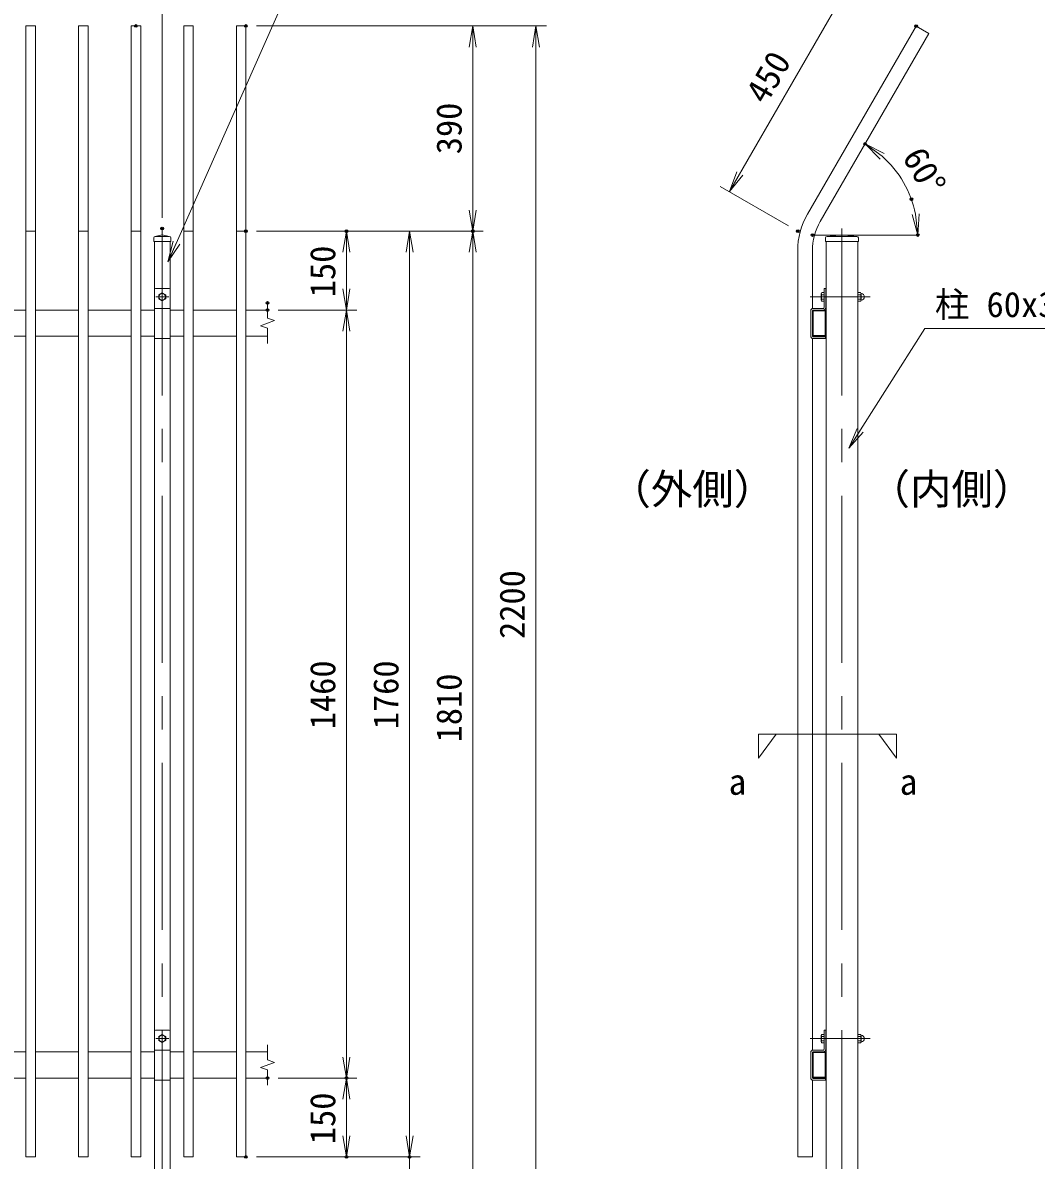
# Model space of a CAD drawing. Units: millimetres at full size. Extents: x -4200 to 4200, y -2970 to 2970.
# Drawn here: x -1366 to 560, y -436 to 1726 of the extents above; entities that cross this region are included whole.
import ezdxf
from ezdxf.enums import TextEntityAlignment as Align

# ---------------------------------------------------------------- set-up
doc = ezdxf.new("R2010")
doc.units = ezdxf.units.MM
doc.header["$LTSCALE"] = 10
doc.header["$PDMODE"] = 32
doc.header["$PDSIZE"] = 5
doc.linetypes.add('USER1', pattern=[50.8, 31.75, -6.35, 6.35, -6.35])
for name, color, linetype, lineweight in [('0-0_D-STR1', 1, 'Continuous', 18), ('0-1_D-BMK', 2, 'USER1', 13), ('0-5_D-STR3', 3, 'Continuous', 13), ('0-6_D-STR-DIM', 7, 'Continuous', 13), ('0-7_0', 7, 'Continuous', 18), ('0-9_D-TTL-TXT', 7, 'Continuous', 18), ('0-A_D-STR-TXT', 7, 'Continuous', 13)]:
    doc.layers.add(name, color=color, linetype=linetype, lineweight=lineweight)
doc.layers.add('0-8_Defpoints', color=253, linetype='Continuous')
doc.styles.add('ＭＳ ゴシック', font='')
doc.styles.get('ＭＳ ゴシック').set_extended_font_data('MS Gothic')

# ---------------------------------------------------------------- blocks, each defined once
blk = doc.blocks.new('_Open')
at = {"layer": '0-7_0'}
blk.add_line((-10, 1.667), (0, 0), dxfattribs=at)
blk.add_lwpolyline([(-10, -1.667), (0, 0), (-10, 0)], dxfattribs=at)

msp = doc.modelspace()

# ---------------------------------------------------------------- linework, layer by layer
at = {"layer": '0-0_D-STR1'}
for p, q in [((-1359.48, 1719.99), (-1341.48, 1719.99)), ((-1341.48, 1719.99), (-1341.48, -430.01)), ((-1259.48, 1719.99), (-1241.48, 1719.99)), ((-1241.48, 1719.99), (-1241.48, -430.01)), ((-1159.48, 1719.99), (-1141.48, 1719.99)), ((-1141.48, 1719.99), (-1141.48, -430.01)), ((-1059.48, 1719.99), (-1041.48, 1719.99)), ((-1041.48, 1719.99), (-1041.48, -430.01)), ((-959.48, 1719.99), (-941.48, 1719.99)), ((-941.48, 1719.99), (-941.48, -430.01)), ((125.38, 1362.01), (331.89, 1719.7)), ((331.89, 1719.7), (356.14, 1705.7)), ((149.63, 1348.01), (356.14, 1705.7)), ((-1359.48, 1329.99), (-1341.48, 1329.99)), ((-1259.48, 1329.99), (-1241.48, 1329.99)), ((-1159.48, 1329.99), (-1141.48, 1329.99)), ((-1100.48, 1322.99), (-1113.73, 1319.99)), ((-1113.73, 1319.99), (-1087.23, 1319.99)), ((-1100.48, 1322.99), (-1087.23, 1319.99)), ((-1059.48, 1329.99), (-1041.48, 1329.99)), ((-959.48, 1329.99), (-941.48, 1329.99)), ((190.89, 1322.99), (162.64, 1319.99)), ((162.64, 1319.99), (219.14, 1319.99)), ((190.89, 1322.99), (219.14, 1319.99)), ((-1116.73, 1316.99), (-1116.73, 1309.99)), ((-1116.73, 1309.99), (-1084.23, 1309.99)), ((-1115.48, 1309.99), (-1115.48, 1218.99)), ((-1085.48, 1218.99), (-1085.48, 1309.99)), ((-1084.23, 1316.99), (-1084.23, 1309.99)), ((159.64, 1316.99), (159.64, 1309.99)), ((159.64, 1309.99), (222.14, 1309.99)), ((160.89, 1309.99), (160.89, -750.01)), ((220.89, -750.01), (220.89, 1309.99)), ((222.14, 1316.99), (222.14, 1309.99)), ((106.89, 1293.02), (106.89, -430.01)), ((134.89, 1293.01), (134.89, 1182.91)), ((-1441.48, 1179.99), (-1359.48, 1179.99)), ((-1341.48, 1179.99), (-1259.48, 1179.99)), ((-1241.48, 1179.99), (-1159.48, 1179.99)), ((-1141.48, 1179.99), (-1115.48, 1179.99)), ((-1085.48, 1179.99), (-1059.48, 1179.99)), ((-1041.48, 1179.99), (-959.48, 1179.99)), ((-941.48, 1179.99), (-900.48, 1179.99)), ((134.89, 1177.89), (134.89, 1132.08)), ((136.49, 1177.89), (136.49, 1132.09)), ((158.44, 1179.99), (136.99, 1179.99)), ((158.44, 1178.39), (136.99, 1178.39)), ((159.29, 1132.09), (159.29, 1177.54)), ((160.89, 1132.09), (160.89, 1177.54)), ((-1441.48, 1129.99), (-1359.48, 1129.99)), ((-1341.48, 1129.99), (-1259.48, 1129.99)), ((-1241.48, 1129.99), (-1159.48, 1129.99)), ((-1141.48, 1129.99), (-1115.48, 1129.99)), ((-1115.48, -191.01), (-1115.48, 1125.79)), ((-1085.48, 1129.99), (-1059.48, 1129.99)), ((-1085.48, -191.01), (-1085.48, 1125.79)), ((-1041.48, 1129.99), (-959.48, 1129.99)), ((-941.48, 1129.99), (-900.48, 1129.99)), ((134.89, 1126.06), (134.89, -227.09)), ((136.99, 1131.59), (158.79, 1131.59)), ((136.99, 1129.99), (158.79, 1129.99)), ((-1441.48, -230.01), (-1359.48, -230.01)), ((-1341.48, -230.01), (-1259.48, -230.01)), ((-1241.48, -230.01), (-1159.48, -230.01)), ((-1141.48, -230.01), (-1115.48, -230.01)), ((-1085.48, -230.01), (-1059.48, -230.01)), ((-1041.48, -230.01), (-959.48, -230.01)), ((-941.48, -230.01), (-900.48, -230.01)), ((134.89, -232.11), (134.89, -279.41)), ((136.49, -232.11), (136.49, -277.91)), ((158.44, -230.01), (136.99, -230.01)), ((158.44, -231.61), (136.99, -231.61)), ((159.29, -277.91), (159.29, -232.46)), ((160.89, -277.91), (160.89, -232.46)), ((-1441.48, -280.01), (-1359.48, -280.01)), ((-1341.48, -280.01), (-1259.48, -280.01)), ((-1241.48, -280.01), (-1159.48, -280.01)), ((-1141.48, -280.01), (-1115.48, -280.01)), ((-1085.48, -280.01), (-1059.48, -280.01)), ((-1041.48, -280.01), (-959.48, -280.01)), ((-941.48, -280.01), (-900.48, -280.01)), ((136.99, -278.41), (158.79, -278.41)), ((136.99, -280.01), (158.79, -280.01)), ((-1115.48, -284.21), (-1115.48, -750.01)), ((-1085.48, -750.01), (-1085.48, -284.21)), ((134.89, -283.94), (134.89, -430.01)), ((106.89, -430.01), (134.89, -430.01))]:
    msp.add_line(p, q, dxfattribs=at)
for points in [[(-1359.48, 1719.99), (-1359.48, -430.01), (-1341.48, -430.01)], [(-1259.48, 1719.99), (-1259.48, -430.01), (-1241.48, -430.01)], [(-1159.48, 1719.99), (-1159.48, -430.01), (-1141.48, -430.01)], [(-1059.48, 1719.99), (-1059.48, -430.01), (-1041.48, -430.01)], [(-959.48, 1719.99), (-959.48, -430.01), (-941.48, -430.01)]]:
    msp.add_lwpolyline(points, dxfattribs=at)
for centre, radius, start, end in [((244.89, 1293.01), 138, 150, 179.99999), ((244.89, 1293.01), 110, 150, 179.99999), ((-1113.73, 1316.99), 3, 90, 180), ((-1087.23, 1316.99), 3, 0, 90), ((162.64, 1316.99), 3, 90, 180), ((219.14, 1316.99), 3, 0, 90), ((136.99, 1177.89), 2.1, 90, 180.00049), ((136.99, 1177.89), 0.5, 90, 179.99992), ((158.44, 1177.54), 2.45, 0, 90.00001), ((158.44, 1177.54), 0.85, 0, 90.00002), ((136.99, 1132.09), 2.1, 180.00029, 270), ((136.99, 1132.09), 0.5, 179.99992, 270), ((158.79, 1132.09), 0.5, 270, 0.00043), ((158.79, 1132.09), 2.1, 270, 0.0003), ((136.99, -232.11), 2.1, 90, 180.00049), ((136.99, -232.11), 0.5, 90, 179.99992), ((158.44, -232.46), 2.45, 0, 90.00001), ((158.44, -232.46), 0.85, 0, 90.00002), ((136.99, -277.91), 2.1, 180.00029, 270), ((136.99, -277.91), 0.5, 179.99992, 270), ((158.79, -277.91), 0.5, 270, 0.00043), ((158.79, -277.91), 2.1, 270, 0.0003)]:
    msp.add_arc(centre, radius, start, end, dxfattribs=at)
at = {"layer": '0-1_D-BMK'}
for p, q in [((-1100.48, 1334.99), (-1100.48, -765.01)), ((190.89, 1334.99), (190.89, -765.01)), ((-1100.48, 1214.99), (-1100.48, 1194.99)), ((-1087.98, 1204.99), (-1112.98, 1204.99)), ((130.3, 1204.99), (244.34, 1204.99)), ((-1087.98, -205.01), (-1112.98, -205.01)), ((-1100.48, -195.01), (-1100.48, -215.01)), ((130.3, -205.01), (244.34, -205.01))]:
    msp.add_line(p, q, dxfattribs=at)
at = {"layer": '0-5_D-STR3'}
for p, q in [((-1115.48, 1218.99), (-1115.48, 1125.79)), ((-1113.48, 1220.99), (-1087.48, 1220.99)), ((-1085.48, 1218.99), (-1085.48, 1125.79)), ((151.69, 1211.22), (151.69, 1198.88)), ((152.69, 1213.09), (157.19, 1213.09)), ((157.19, 1220.99), (157.19, 1184.79)), ((160.39, 1220.99), (157.19, 1220.99)), ((157.19, 1213.09), (157.19, 1196.89)), ((160.39, 1220.99), (160.39, 1184.79)), ((220.89, 1211.16), (220.89, 1198.81)), ((220.89, 1211.16), (220.89, 1198.81)), ((221.89, 1213.03), (226.39, 1213.03)), ((227.39, 1211.16), (227.39, 1198.81)), ((227.39, 1211.16), (227.39, 1198.81)), ((152.69, 1209.04), (157.19, 1209.04)), ((152.69, 1200.94), (157.19, 1200.94)), ((152.69, 1196.89), (157.19, 1196.89)), ((160.89, 1208.99), (160.39, 1208.99)), ((160.89, 1200.99), (160.39, 1200.99)), ((226.39, 1208.98), (221.89, 1208.98)), ((226.39, 1200.88), (221.89, 1200.88)), ((221.89, 1196.83), (226.39, 1196.83)), ((-1115.48, 1183.19), (-1085.48, 1183.19)), ((131.69, 1178.39), (131.69, 1130.59)), ((134.89, 1178.39), (134.89, 1130.59)), ((155.59, 1183.19), (136.49, 1183.19)), ((156.09, 1179.99), (136.99, 1179.99)), ((-1115.48, 1125.79), (-1085.48, 1125.79)), ((159.89, 1128.99), (136.49, 1128.99)), ((159.89, 1125.79), (136.49, 1125.79)), ((159.89, 1128.99), (159.89, 1125.79)), ((-1115.48, -191.01), (-1115.48, -284.21)), ((-1113.48, -189.01), (-1087.48, -189.01)), ((-1085.48, -191.01), (-1085.48, -284.21)), ((157.19, -189.01), (157.19, -225.21)), ((160.39, -189.01), (157.19, -189.01)), ((160.39, -189.01), (160.39, -225.21)), ((151.69, -198.78), (151.69, -211.12)), ((152.69, -196.91), (157.19, -196.91)), ((152.69, -200.96), (157.19, -200.96)), ((152.69, -209.06), (157.19, -209.06)), ((152.69, -213.11), (157.19, -213.11)), ((157.19, -196.91), (157.19, -213.11)), ((160.89, -201.01), (160.39, -201.01)), ((160.89, -209.01), (160.39, -209.01)), ((220.89, -198.84), (220.89, -211.19)), ((220.89, -198.84), (220.89, -211.19)), ((221.89, -196.97), (226.39, -196.97)), ((226.39, -201.02), (221.89, -201.02)), ((226.39, -209.12), (221.89, -209.12)), ((221.89, -213.17), (226.39, -213.17)), ((227.39, -198.84), (227.39, -211.19)), ((227.39, -198.84), (227.39, -211.19)), ((-1115.48, -226.81), (-1085.48, -226.81)), ((131.69, -231.61), (131.69, -279.41)), ((134.89, -231.61), (134.89, -279.41)), ((155.59, -226.81), (136.49, -226.81)), ((156.09, -230.01), (136.99, -230.01)), ((159.89, -281.01), (136.49, -281.01)), ((159.89, -281.01), (159.89, -284.21)), ((-1115.48, -284.21), (-1085.48, -284.21)), ((159.89, -284.21), (136.49, -284.21))]:
    msp.add_line(p, q, dxfattribs=at)
for points in [[(-1093.98, 1208.74), (-1100.48, 1212.49), (-1106.98, 1208.74), (-1106.98, 1201.24), (-1100.48, 1197.48), (-1093.98, 1201.24)], [(-1093.98, -201.26), (-1100.48, -197.51), (-1106.98, -201.26), (-1106.98, -208.76), (-1100.48, -212.52), (-1093.98, -208.76)]]:
    msp.add_lwpolyline(points, close=True, dxfattribs=at)
for centre in [(-1100.48, 1204.99), (-1100.48, -205.01)]:
    msp.add_circle(centre, 6.25, dxfattribs=at)
for centre, radius, start, end in [((-1113.48, 1218.99), 2, 90, 180), ((-1087.48, 1218.99), 2, 0, 90), ((154.23, 1211.06), 2.54, 127.21089, 232.78911), ((223.43, 1211), 2.54, 127.21089, 232.78911), ((224.85, 1211), 2.54, 307.21089, 52.78911), ((227.76, 1211.87), 0.5, 189.83916, 262.83194), ((226.89, 1204.93), 6.5, 277.16806, 82.83194), ((160.39, 1204.99), 8.7, 152.26063, 207.73937), ((154.24, 1198.91), 2.55, 127.42505, 232.57495), ((229.59, 1204.93), 8.7, 152.26063, 207.73937), ((223.44, 1198.85), 2.55, 127.42505, 232.57495), ((218.69, 1204.93), 8.7, 332.26063, 27.73937), ((224.84, 1198.85), 2.55, 307.42505, 52.57495), ((227.76, 1197.98), 0.5, 97.16806, 163.42019), ((136.49, 1178.39), 4.8, 90, 180), ((136.49, 1178.39), 1.6, 90, 180), ((155.59, 1184.79), 1.6, 270, 0), ((155.59, 1184.79), 4.8, 270, 0), ((136.49, 1130.59), 4.8, 180, 270), ((136.49, 1130.59), 1.6, 180, 270), ((-1113.48, -191.01), 2, 90, 180), ((-1087.48, -191.01), 2, 0, 90), ((154.23, -198.94), 2.54, 127.21089, 232.78911), ((160.39, -205.01), 8.7, 152.26063, 207.73937), ((154.24, -211.09), 2.55, 127.42505, 232.57495), ((223.43, -199), 2.54, 127.21089, 232.78911), ((229.59, -205.07), 8.7, 152.26063, 207.73937), ((223.44, -211.15), 2.55, 127.42505, 232.57495), ((224.85, -199), 2.54, 307.21089, 52.78911), ((218.69, -205.07), 8.7, 332.26063, 27.73937), ((224.84, -211.15), 2.55, 307.42505, 52.57495), ((227.76, -198.13), 0.5, 189.83916, 262.83194), ((227.76, -212.02), 0.5, 97.16806, 163.42019), ((226.89, -205.07), 6.5, 277.16806, 82.83194), ((136.49, -231.61), 4.8, 90, 180), ((136.49, -231.61), 1.6, 90, 180), ((155.59, -225.21), 1.6, 270, 0), ((155.59, -225.21), 4.8, 270, 0), ((136.49, -279.41), 4.8, 180, 270), ((136.49, -279.41), 1.6, 180, 270)]:
    msp.add_arc(centre, radius, start, end, dxfattribs=at)
at = {"layer": '0-6_D-STR-DIM'}
for p, q in [((-1100.48, 1354.99), (-1100.48, 2059.99)), ((-1100.48, 1354.99), (-1100.48, 2059.99)), ((-1100.48, 1354.99), (-1100.48, 1939.99)), ((-23.01, 1404.99), (201.99, 1794.7)), ((-921.48, 1719.99), (-490.48, 1719.99)), ((-921.48, 1719.99), (-370.48, 1719.99)), ((-510.48, 1719.99), (-510.48, 1329.99)), ((-390.48, 1719.99), (-390.48, -480.01)), ((89.57, 1339.99), (-40.33, 1414.99)), ((-921.48, 1329.99), (-730.48, 1329.99)), ((-921.48, 1329.99), (-610.48, 1329.99)), ((-921.48, 1329.99), (-490.48, 1329.99)), ((-921.48, 1329.99), (-490.48, 1329.99)), ((-750.48, 1179.99), (-750.48, 1329.99)), ((-630.48, 1329.99), (-630.48, -430.01)), ((-510.48, 1329.99), (-510.48, -480.01)), ((137.39, 1322.49), (337.39, 1322.49)), ((-900.48, 1193.42), (-900.48, 1164.61)), ((-880.48, 1179.99), (-730.48, 1179.99)), ((-880.48, 1179.99), (-730.48, 1179.99)), ((-750.48, 1179.99), (-750.48, -280.01)), ((-913.69, 1150.18), (-887.26, 1159.8)), ((-900.48, 1145.37), (-913.69, 1150.18)), ((-887.26, 1159.8), (-900.48, 1164.61)), ((-900.48, 1145.37), (-900.48, 1116.56)), ((-900.48, -216.58), (-900.48, -245.39)), ((-913.69, -259.82), (-887.26, -250.2)), ((-887.26, -250.2), (-900.48, -245.39)), ((-900.48, -264.63), (-913.69, -259.82)), ((-900.48, -264.63), (-900.48, -293.44)), ((-880.48, -280.01), (-730.48, -280.01)), ((-880.48, -280.01), (-730.48, -280.01)), ((-750.48, -280.01), (-750.48, -430.01)), ((-630.48, -390.01), (-630.48, -350.01)), ((-921.48, -430.01), (-730.48, -430.01)), ((-921.48, -430.01), (-610.48, -430.01)), ((-921.48, -430.01), (-610.48, -430.01)), ((-630.48, -430.01), (-630.48, -480.01))]:
    msp.add_line(p, q, dxfattribs=at)
for points in [[(294.78, 373.41), (32.57, 373.41), (32.57, 328.08), (66.2, 373.41)], [(294.78, 373.41), (294.78, 328.08), (261.16, 373.41)]]:
    msp.add_lwpolyline(points, dxfattribs=at)
msp.add_arc((134.89, 1322.49), 200, 11.47834, 48.52166, dxfattribs=at)
at = {"layer": '0-8_Defpoints'}
for p in [(-1150.48, 1719.99), (-941.48, 1719.99), (331.89, 1719.7), (234.89, 1495.69), (322.83, 1390.89), (-1100.48, 1334.99), (-941.48, 1329.99), (-750.48, 1329.99), (-510.48, 1329.99), (106.89, 1329.99), (134.89, 1322.49), (334.89, 1322.49), (-900.48, 1193.42), (-900.48, 1179.99), (-900.48, -280.01), (-750.48, -280.01), (-941.48, -430.01), (-750.48, -430.01), (-630.48, -430.01)]:
    msp.add_point(p, dxfattribs=at)
at = {"layer": '0-A_D-STR-TXT'}
for points in [[(-416.45, 1810.59), (-851.13, 1810.59), (-1088.77, 1273.29)], [(782.96, 1144.56), (348.27, 1144.56), (205.11, 919.15)]]:
    msp.add_lwpolyline(points, dxfattribs=at)

# ---------------------------------------------------------------- block references
at = {"layer": '0-6_D-STR-DIM', "xscale": 4, "yscale": 4}
for p, rotation in [((-510.48, 1719.99), 90), ((-390.48, 1719.99), 90), ((234.89, 1495.69), 144.26083), ((-23.01, 1404.99), 240), ((-510.48, 1329.99), 270), ((334.89, 1322.49), 275.73917), ((-750.48, 1329.99), 90), ((-630.48, 1329.99), 90), ((-510.48, 1329.99), 90), ((-750.48, 1179.99), 270), ((-750.48, 1179.99), 90), ((-750.48, -280.01), 270), ((-750.48, -280.01), 90), ((-750.48, -430.01), 270), ((-630.48, -430.01), 270), ((-630.48, -430.01), 270)]:
    msp.add_blockref('_Open', p, dxfattribs=dict(at, rotation=rotation))
at = {"layer": '0-A_D-STR-TXT', "xscale": 4, "yscale": 4}
for p, rotation in [((-1089.58, 1271.47), 246.14106), ((204.03, 917.46), 237.57863)]:
    msp.add_blockref('_Open', p, dxfattribs=dict(at, rotation=rotation))

# ---------------------------------------------------------------- texts
at = {"layer": '0-6_D-STR-DIM', "style": 'ＭＳ ゴシック'}
for s, rotation, p in [('450', 60, (59.39, 1561.21)), ('390', 90, (-517.22, 1476.1)), ('60°', 300, (291.91, 1464.02)), ('150', 90, (-757.22, 1204.32)), ('2200', 90, (-397.22, 554.72)), ('1460', 90, (-757.22, 383.07)), ('1760', 90, (-637.22, 383.07)), ('1810', 90, (-517.22, 358.07)), ('150', 90, (-757.22, -405.68))]:
    msp.add_text(s, height=48.09, rotation=rotation, dxfattribs=at).set_placement(p, align=Align.BOTTOM_LEFT)
at = {"layer": '0-9_D-TTL-TXT', "style": 'ＭＳ ゴシック'}
for s, p in [('（外側）', (-250.79, 793.44)), ('（内側）', (241.6, 793.44))]:
    msp.add_text(s, height=57.7, dxfattribs=at).set_placement(p, align=Align.BOTTOM_LEFT)
at = {"layer": '0-A_D-STR-TXT', "style": 'ＭＳ ゴシック'}
for s, height, p in [('柱 60x30x2.3', 48.09, (367.4, 1152.09)), ('a', 49.49, (-24.34, 243.67)), ('a', 49.49, (300.63, 243.67))]:
    msp.add_text(s, height=height, dxfattribs=at).set_placement(p, align=Align.BOTTOM_LEFT)

doc.saveas('drawing.dxf')
